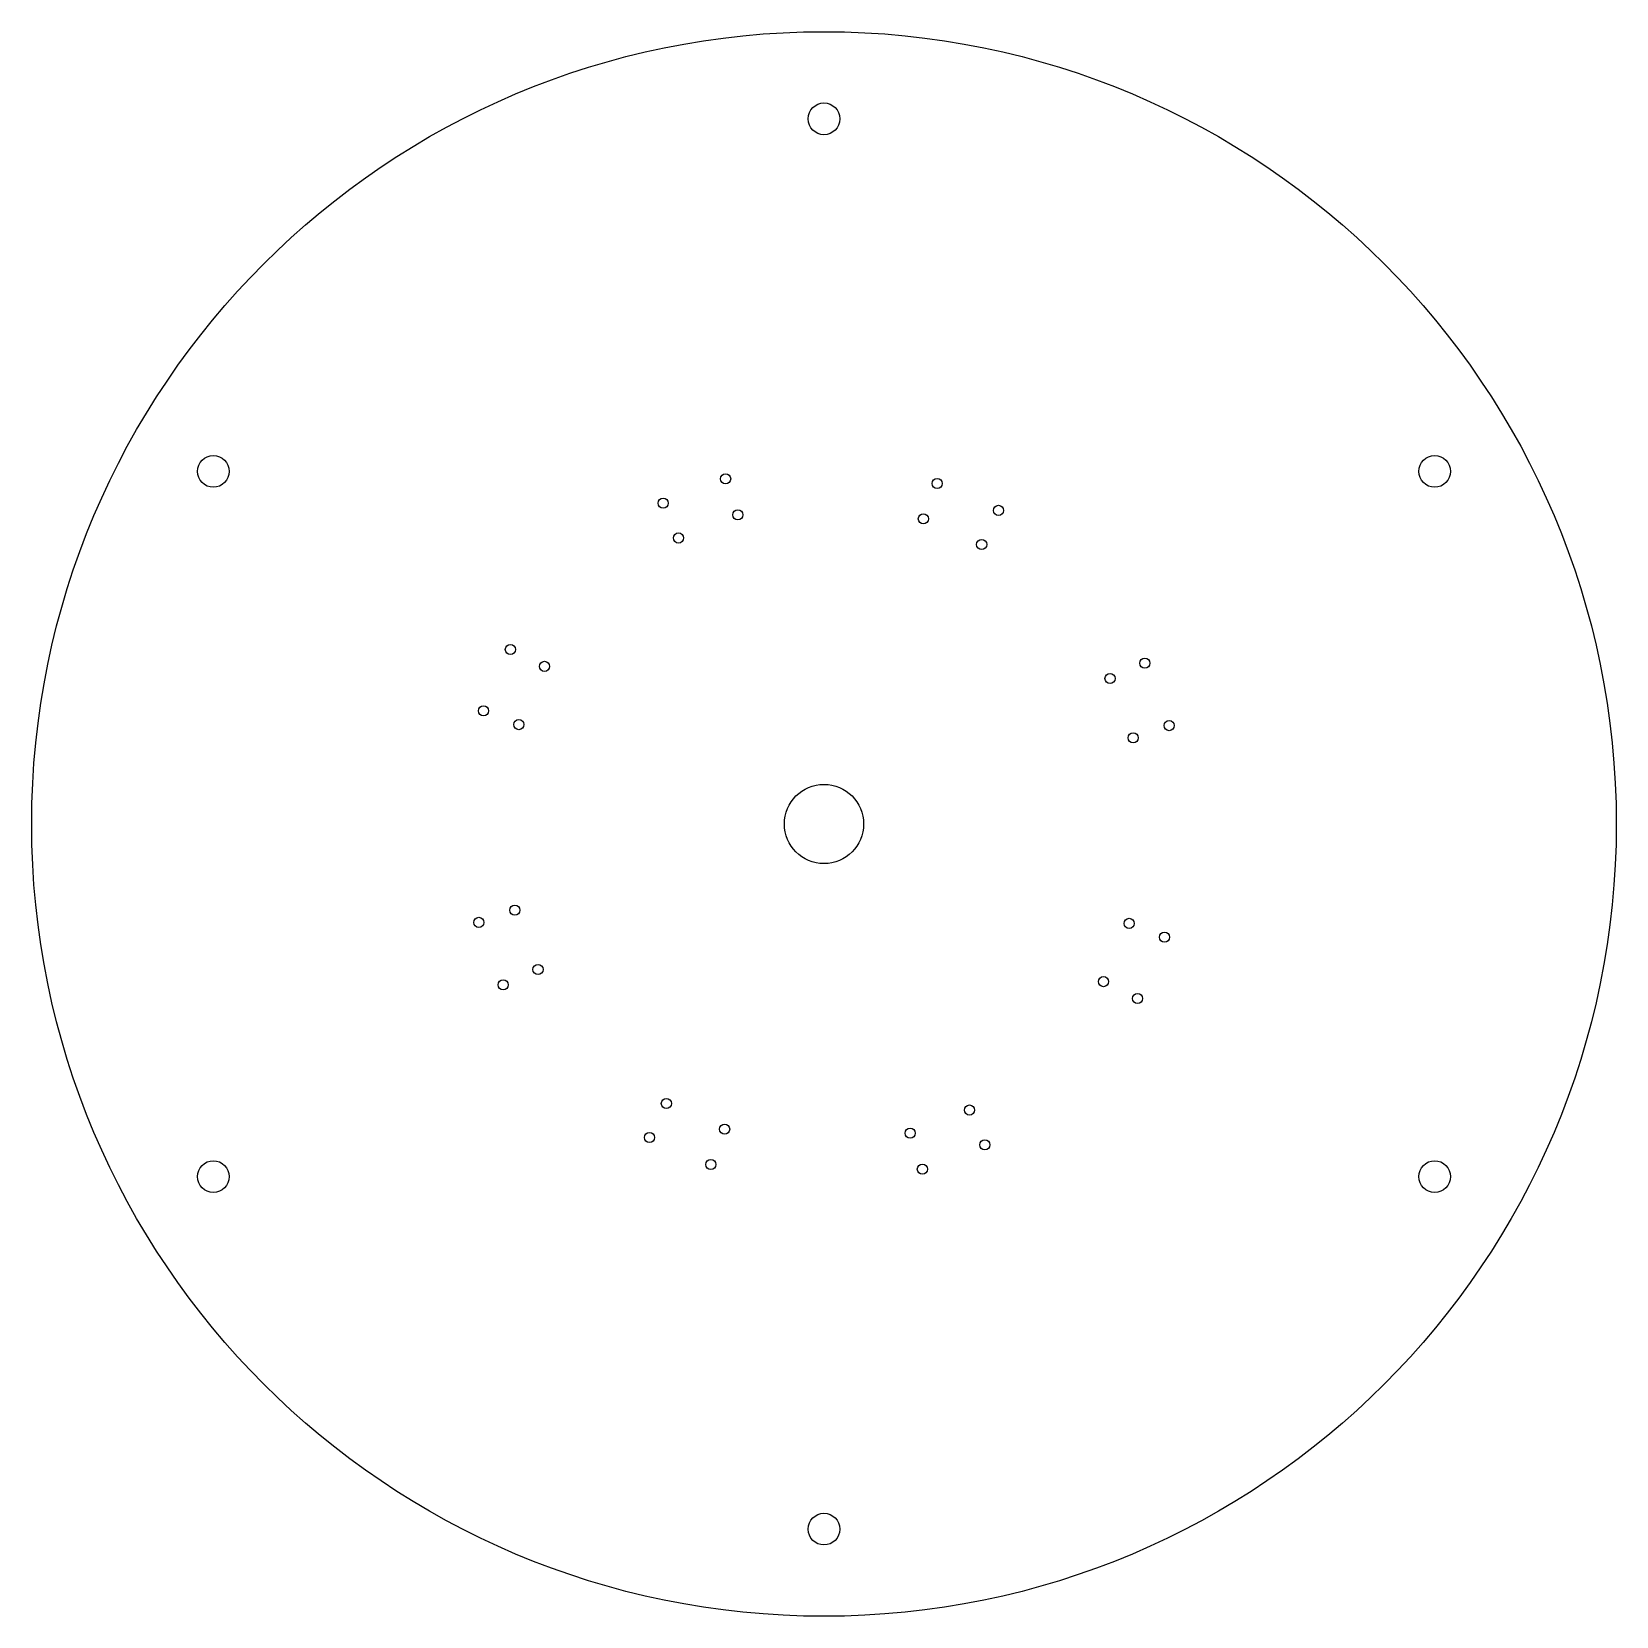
# Model space of a CAD drawing. Header units: millimetres. Extents: x 57 to 557, y 63 to 563.
import ezdxf

# ---------------------------------------------------------------- set-up
doc = ezdxf.new("R2010")
doc.units = ezdxf.units.MM

msp = doc.modelspace()

# ---------------------------------------------------------------- linework, layer by layer
at = {"color": 7, "linetype": 'Continuous', "lineweight": 25}
for centre, radius in [((306.86, 313.04), 250), ((306.86, 535.54), 5), ((114.17, 424.29), 5), ((499.55, 424.29), 5), ((275.82, 421.93), 1.6), ((342.56, 420.49), 1.6), ((256.12, 414.26), 1.6), ((279.68, 410.57), 1.6), ((338.21, 409.31), 1.6), ((361.91, 411.99), 1.6), ((260.95, 403.28), 1.6), ((356.61, 401.22), 1.6), ((207.91, 368.09), 1.6), ((408.09, 363.78), 1.6), ((218.67, 362.78), 1.6), ((397.11, 358.94), 1.6), ((199.4, 348.73), 1.6), ((210.59, 344.39), 1.6), ((415.76, 344.08), 1.6), ((404.39, 340.22), 1.6), ((306.86, 313.04), 12.5), ((209.33, 285.85), 1.6), ((197.97, 281.99), 1.6), ((403.13, 281.68), 1.6), ((414.32, 277.34), 1.6), ((216.62, 267.13), 1.6), ((205.63, 262.29), 1.6), ((395.05, 263.29), 1.6), ((405.81, 257.99), 1.6), ((257.12, 224.85), 1.6), ((352.77, 222.79), 1.6), ((251.81, 214.09), 1.6), ((275.51, 216.76), 1.6), ((334.04, 215.5), 1.6), ((357.6, 211.81), 1.6), ((114.17, 201.79), 5), ((271.16, 205.58), 1.6), ((337.9, 204.14), 1.6), ((499.55, 201.79), 5), ((306.86, 90.54), 5)]:
    msp.add_circle(centre, radius, dxfattribs=at)

doc.saveas('drawing.dxf')
